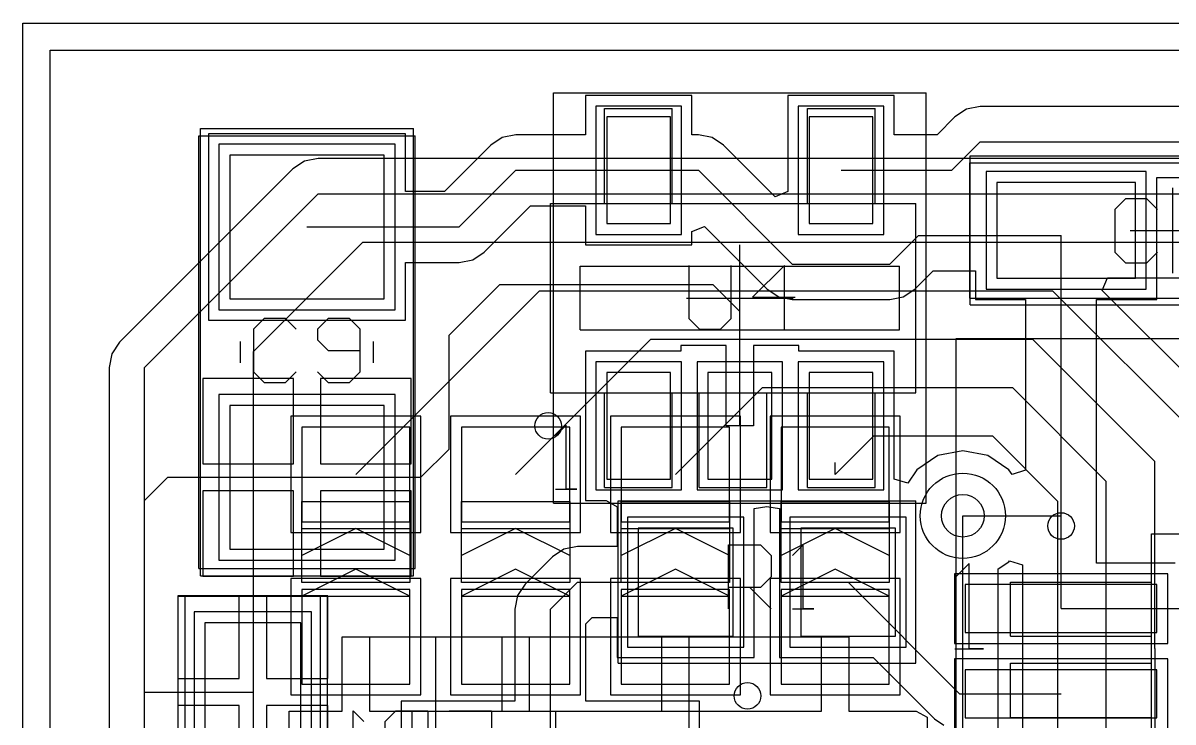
# Model space of a CAD drawing. Header units: millimetres. Extents: x 23.8 to 46.9, y 23.8 to 45.
# Drawn here: x 23.75 to 34.55, y 38.44 to 45 of the extents above; entities that cross this region are included whole.
import ezdxf

# ---------------------------------------------------------------- set-up
doc = ezdxf.new("R2010")
doc.units = ezdxf.units.MM
for name, color, linetype in [('BottomLayer', 5, 'Continuous'), ('BottomPaste', 16, 'Continuous'), ('BottomSolder', 6, 'Continuous'), ('KeepOutLayer', 6, 'Continuous'), ('Mechanical13', 56, 'Continuous'), ('Mechanical14', 56, 'Continuous'), ('Mechanical15', 56, 'Continuous'), ('MultiLayer', 9, 'Continuous'), ('TopLayer', 1, 'Continuous'), ('TopOverlay', 2, 'Continuous'), ('TopPaste', 8, 'Continuous'), ('TopSolder', 216, 'Continuous'), ('ViaHoleLayer', 16, 'Continuous')]:
    doc.layers.add(name, color=color, linetype=linetype)

msp = doc.modelspace()

# ---------------------------------------------------------------- linework, layer by layer
at = {"layer": 'BottomLayer'}
for p, q in [((24.005, 24.019), (24.005, 44.745)), ((24.005, 44.745), (46.606, 44.745)), ((26.52, 43.728), (26.392, 43.703)), ((36.033, 43.728), (26.52, 43.728)), ((26.284, 43.631), (24.656, 42.003)), ((26.392, 43.703), (26.284, 43.631)), ((24.892, 41.767), (26.52, 43.395)), ((26.52, 43.395), (36.033, 43.395)), ((25.915, 41.915), (26.941, 42.941)), ((26.941, 42.941), (35.571, 42.941)), ((33.883, 42.49), (33.932, 42.608)), ((33.932, 42.608), (35.433, 42.608)), ((26.875, 40.762), (28.6, 42.487)), ((28.6, 42.487), (33.415, 42.487)), ((33.415, 42.487), (34.829, 41.073)), ((35.065, 41.308), (33.883, 42.49)), ((24.656, 42.003), (24.584, 41.895)), ((28.375, 40.762), (29.646, 42.033)), ((29.646, 42.033), (33.227, 42.033)), ((33.227, 42.033), (34.375, 40.885)), ((24.584, 41.895), (24.559, 41.767)), ((25.915, 36.335), (25.915, 41.915)), ((24.559, 41.767), (24.559, 33.433)), ((24.892, 33.433), (24.892, 41.767)), ((29.875, 40.762), (30.692, 41.579)), ((30.692, 41.579), (33.039, 41.579)), ((33.039, 41.579), (33.921, 40.697)), ((27.383, 41.206), (26.367, 41.206)), ((26.367, 41.206), (26.367, 40.317)), ((27.383, 40.317), (27.383, 41.206)), ((28.883, 41.206), (27.867, 41.206)), ((27.867, 41.206), (27.867, 40.317)), ((28.883, 40.317), (28.883, 41.206)), ((30.383, 41.206), (29.367, 41.206)), ((29.367, 41.206), (29.367, 40.317)), ((30.383, 40.317), (30.383, 41.206)), ((31.883, 41.206), (30.867, 41.206)), ((30.867, 41.206), (30.867, 40.317)), ((31.883, 40.317), (31.883, 41.206)), ((31.375, 40.762), (31.738, 41.125)), ((31.738, 41.125), (32.851, 41.125)), ((32.851, 41.125), (33.467, 40.509)), ((31.375, 40.762), (31.375, 40.875)), ((34.375, 39.129), (34.375, 40.885)), ((33.921, 37.874), (33.921, 40.697)), ((26.367, 40), (26.367, 40.508)), ((26.367, 40.508), (27.383, 40.508)), ((27.383, 40.508), (27.383, 40)), ((27.867, 40), (27.867, 40.508)), ((27.867, 40.508), (28.883, 40.508)), ((28.883, 40.508), (28.883, 40)), ((29.367, 40), (29.367, 40.508)), ((29.367, 40.508), (30.383, 40.508)), ((30.383, 40.508), (30.383, 40)), ((30.867, 40), (30.867, 40.508)), ((30.867, 40.508), (31.883, 40.508)), ((31.883, 40.508), (31.883, 40)), ((33.467, 37.686), (33.467, 40.509)), ((26.367, 40.317), (27.383, 40.317)), ((27.867, 40.317), (28.883, 40.317)), ((29.367, 40.317), (30.383, 40.317)), ((30.867, 40.317), (31.883, 40.317)), ((32.574, 37.074), (32.574, 40.374)), ((26.875, 40.254), (26.367, 40)), ((27.383, 40), (26.875, 40.254)), ((28.375, 40.254), (27.867, 40)), ((28.883, 40), (28.375, 40.254)), ((29.875, 40.254), (29.367, 40)), ((30.383, 40), (29.875, 40.254)), ((31.375, 40.254), (30.867, 40)), ((31.883, 40), (31.375, 40.254)), ((33.006, 39.941), (33.012, 39.95)), ((33.012, 39.95), (33.134, 39.913)), ((26.875, 39.873), (26.367, 39.619)), ((27.383, 39.619), (26.875, 39.873)), ((28.375, 39.873), (27.867, 39.619)), ((28.883, 39.619), (28.375, 39.873)), ((29.875, 39.873), (29.367, 39.619)), ((30.383, 39.619), (29.875, 39.873)), ((31.375, 39.873), (30.867, 39.619)), ((31.883, 39.619), (31.375, 39.873)), ((32.907, 39.875), (33.006, 39.941)), ((32.907, 37.074), (32.907, 39.875)), ((33.134, 39.913), (33.134, 37.686)), ((27.383, 39.682), (26.367, 39.682)), ((26.367, 39.682), (26.367, 38.793)), ((27.383, 38.793), (27.383, 39.682)), ((28.883, 39.682), (27.867, 39.682)), ((27.867, 39.682), (27.867, 38.793)), ((28.883, 38.793), (28.883, 39.682)), ((30.383, 39.682), (29.367, 39.682)), ((29.367, 39.682), (29.367, 38.793)), ((30.383, 38.793), (30.383, 39.682)), ((31.883, 39.682), (30.867, 39.682)), ((30.867, 39.682), (30.867, 38.793)), ((31.883, 38.793), (31.883, 39.682)), ((26.367, 39.619), (27.383, 39.619)), ((27.867, 39.619), (28.883, 39.619)), ((29.367, 39.619), (30.383, 39.619)), ((30.867, 39.619), (31.883, 39.619)), ((26.748, 38.539), (26.748, 39.238)), ((26.748, 39.238), (27.002, 39.238)), ((26.875, 39.238), (27.625, 39.238)), ((27.002, 39.238), (27.002, 38.539)), ((27.625, 39.238), (27.625, 39.238)), ((27.625, 39.238), (28.375, 39.238)), ((27.625, 36.375), (27.625, 39.238)), ((28.248, 38.539), (28.248, 39.238)), ((28.248, 39.238), (28.502, 39.238)), ((28.375, 39.238), (29.875, 39.238)), ((28.502, 39.238), (28.502, 38.539)), ((29.748, 38.539), (29.748, 39.238)), ((29.748, 39.238), (30.002, 39.238)), ((29.875, 39.238), (31.375, 39.238)), ((30.002, 39.238), (30.002, 38.539)), ((31.248, 38.539), (31.248, 39.238)), ((31.248, 39.238), (31.502, 39.238)), ((31.502, 39.238), (31.502, 38.539)), ((34.375, 39.129), (34.379, 39.125)), ((34.379, 37.729), (34.379, 39.125)), ((26.367, 38.793), (27.383, 38.793)), ((27.867, 38.793), (28.883, 38.793)), ((29.367, 38.793), (30.383, 38.793)), ((30.867, 38.793), (31.883, 38.793)), ((26.248, 37.875), (26.248, 38.539)), ((26.248, 38.539), (26.748, 38.539)), ((27.002, 38.539), (28.248, 38.539)), ((28.502, 38.539), (29.748, 38.539)), ((30.002, 38.539), (31.248, 38.539)), ((31.502, 38.539), (32.137, 38.539)), ((32.137, 38.539), (32.24, 38.482)), ((32.24, 38.482), (32.24, 37.212))]:
    msp.add_line(p, q, dxfattribs=at)
msp.add_circle((32.574, 40.374), 0.4, dxfattribs=at)
at = {"layer": 'BottomPaste'}
for p, q in [((27.383, 41.206), (26.367, 41.206)), ((26.367, 41.206), (26.367, 40.317)), ((27.383, 40.317), (27.383, 41.206)), ((28.883, 41.206), (27.867, 41.206)), ((27.867, 41.206), (27.867, 40.317)), ((28.883, 40.317), (28.883, 41.206)), ((30.383, 41.206), (29.367, 41.206)), ((29.367, 41.206), (29.367, 40.317)), ((30.383, 40.317), (30.383, 41.206)), ((31.883, 41.206), (30.867, 41.206)), ((30.867, 41.206), (30.867, 40.317)), ((31.883, 40.317), (31.883, 41.206)), ((26.367, 40.317), (27.383, 40.317)), ((27.867, 40.317), (28.883, 40.317)), ((29.367, 40.317), (30.383, 40.317)), ((30.867, 40.317), (31.883, 40.317)), ((27.383, 39.682), (26.367, 39.682)), ((26.367, 39.682), (26.367, 38.793)), ((27.383, 38.793), (27.383, 39.682)), ((28.883, 39.682), (27.867, 39.682)), ((27.867, 39.682), (27.867, 38.793)), ((28.883, 38.793), (28.883, 39.682)), ((30.383, 39.682), (29.367, 39.682)), ((29.367, 39.682), (29.367, 38.793)), ((30.383, 38.793), (30.383, 39.682)), ((31.883, 39.682), (30.867, 39.682)), ((30.867, 39.682), (30.867, 38.793)), ((31.883, 38.793), (31.883, 39.682)), ((26.367, 38.793), (27.383, 38.793)), ((27.867, 38.793), (28.883, 38.793)), ((29.367, 38.793), (30.383, 38.793)), ((30.867, 38.793), (31.883, 38.793))]:
    msp.add_line(p, q, dxfattribs=at)
at = {"layer": 'BottomSolder'}
for p, q in [((27.485, 41.308), (26.265, 41.308)), ((26.265, 41.308), (26.265, 40.216)), ((27.485, 40.216), (27.485, 41.308)), ((28.985, 41.308), (27.765, 41.308)), ((27.765, 41.308), (27.765, 40.216)), ((28.985, 40.216), (28.985, 41.308)), ((30.485, 41.308), (29.265, 41.308)), ((29.265, 41.308), (29.265, 40.216)), ((30.485, 40.216), (30.485, 41.308)), ((31.985, 41.308), (30.765, 41.308)), ((30.765, 41.308), (30.765, 40.216)), ((31.985, 40.216), (31.985, 41.308)), ((26.265, 40.216), (27.485, 40.216)), ((26.367, 39.746), (26.367, 40.254)), ((26.367, 40.254), (27.383, 40.254)), ((27.383, 40.254), (27.383, 39.746)), ((27.765, 40.216), (28.985, 40.216)), ((27.867, 39.746), (27.867, 40.254)), ((27.867, 40.254), (28.883, 40.254)), ((28.883, 40.254), (28.883, 39.746)), ((29.265, 40.216), (30.485, 40.216)), ((29.367, 39.746), (29.367, 40.254)), ((29.367, 40.254), (30.383, 40.254)), ((30.383, 40.254), (30.383, 39.746)), ((30.765, 40.216), (31.985, 40.216)), ((30.867, 39.746), (30.867, 40.254)), ((30.867, 40.254), (31.883, 40.254)), ((31.883, 40.254), (31.883, 39.746)), ((27.485, 39.784), (26.265, 39.784)), ((26.265, 39.784), (26.265, 38.692)), ((27.383, 39.746), (26.367, 39.746)), ((27.485, 38.692), (27.485, 39.784)), ((28.985, 39.784), (27.765, 39.784)), ((27.765, 39.784), (27.765, 38.692)), ((28.883, 39.746), (27.867, 39.746)), ((28.985, 38.692), (28.985, 39.784)), ((30.485, 39.784), (29.265, 39.784)), ((29.265, 39.784), (29.265, 38.692)), ((30.383, 39.746), (29.367, 39.746)), ((30.485, 38.692), (30.485, 39.784)), ((31.985, 39.784), (30.765, 39.784)), ((30.765, 39.784), (30.765, 38.692)), ((31.883, 39.746), (30.867, 39.746)), ((31.985, 38.692), (31.985, 39.784)), ((26.265, 38.692), (27.485, 38.692)), ((27.765, 38.692), (28.985, 38.692)), ((29.265, 38.692), (30.485, 38.692)), ((30.765, 38.692), (31.985, 38.692))]:
    msp.add_line(p, q, dxfattribs=at)
at = {"layer": 'KeepOutLayer'}
for p, q in [((23.75, 45), (46.875, 45)), ((23.75, 23.75), (23.75, 45))]:
    msp.add_line(p, q, dxfattribs=at)
at = {"layer": 'Mechanical13'}
for p, q in [((23.75, 45), (46.875, 45)), ((23.75, 23.75), (23.75, 45)), ((29.21, 44.196), (29.845, 44.196)), ((29.21, 43.307), (29.21, 44.196)), ((29.845, 43.307), (29.845, 44.196)), ((31.115, 44.196), (31.75, 44.196)), ((31.115, 43.307), (31.115, 44.196)), ((31.75, 43.307), (31.75, 44.196)), ((25.4, 39.878), (25.4, 43.942)), ((25.4, 43.942), (27.432, 43.942)), ((27.432, 39.878), (27.432, 43.942)), ((32.639, 42.418), (32.639, 43.688)), ((32.639, 43.688), (36.449, 43.688)), ((28.702, 43.307), (32.131, 43.307)), ((28.702, 41.529), (28.702, 43.307)), ((32.131, 41.529), (32.131, 43.307)), ((34.1, 43.35), (34, 43.25)), ((34.3, 43.35), (34.1, 43.35)), ((34.4, 43.25), (34.3, 43.35)), ((34, 43.25), (34, 42.85)), ((34, 42.85), (34.1, 42.75)), ((34.3, 42.75), (34.4, 42.85)), ((30, 42.725), (30, 42.225)), ((30.4, 42.225), (30.4, 42.725)), ((30.9, 42.725), (30.6, 42.425)), ((30.9, 42.125), (30.9, 42.725)), ((34.1, 42.75), (34.3, 42.75)), ((30.6, 42.425), (31, 42.425)), ((32.639, 42.418), (36.449, 42.418)), ((26.015, 42.225), (25.915, 42.125)), ((26.215, 42.225), (26.015, 42.225)), ((26.315, 42.125), (26.215, 42.225)), ((26.615, 42.225), (26.515, 42.125)), ((26.815, 42.225), (26.615, 42.225)), ((26.915, 42.125), (26.815, 42.225)), ((30, 42.225), (30.1, 42.125)), ((30.3, 42.125), (30.4, 42.225)), ((25.915, 42.125), (25.915, 41.725)), ((26.515, 42.125), (26.515, 42.025)), ((26.915, 41.725), (26.915, 42.125)), ((30.1, 42.125), (30.3, 42.125)), ((26.515, 42.025), (26.615, 41.925)), ((26.615, 41.925), (26.915, 41.925)), ((25.915, 41.725), (26.015, 41.625)), ((26.215, 41.625), (26.315, 41.725)), ((26.515, 41.725), (26.615, 41.625)), ((26.815, 41.625), (26.915, 41.725)), ((26.015, 41.625), (26.215, 41.625)), ((26.615, 41.625), (26.815, 41.625)), ((28.702, 41.529), (32.131, 41.529)), ((29.21, 40.64), (29.21, 41.529)), ((29.845, 40.64), (29.845, 41.529)), ((30.099, 40.64), (30.099, 41.529)), ((30.734, 40.64), (30.734, 41.529)), ((31.115, 40.64), (31.115, 41.529)), ((31.75, 40.64), (31.75, 41.529)), ((28.85, 41.225), (28.75, 41.125)), ((28.85, 40.625), (28.85, 41.225)), ((28.75, 40.625), (28.95, 40.625)), ((28.95, 40.625), (28.85, 40.625)), ((29.21, 40.64), (29.845, 40.64)), ((30.099, 40.64), (30.734, 40.64)), ((31.115, 40.64), (31.75, 40.64)), ((29.337, 40.513), (32.131, 40.513)), ((29.337, 38.989), (29.337, 40.513)), ((32.131, 38.989), (32.131, 40.513)), ((34.346, 33.203), (34.346, 40.203)), ((34.346, 40.203), (41.346, 40.203)), ((30.375, 39.5), (30.375, 40.1)), ((30.375, 40.1), (30.675, 40.1)), ((30.675, 40.1), (30.775, 40)), ((31.075, 40.1), (30.975, 40)), ((31.075, 39.5), (31.075, 40.1)), ((30.775, 40), (30.775, 39.8)), ((25.4, 39.878), (27.432, 39.878)), ((32.633, 39.925), (32.5, 39.791)), ((32.633, 39.125), (32.633, 39.925)), ((30.775, 39.8), (30.675, 39.7)), ((33.02, 39.751), (34.346, 39.751)), ((33.02, 39.243), (33.02, 39.751)), ((30.675, 39.7), (30.375, 39.7)), ((30.575, 39.7), (30.775, 39.5)), ((25.273, 39.624), (26.543, 39.624)), ((25.273, 35.814), (25.273, 39.624)), ((26.543, 35.814), (26.543, 39.624)), ((30.975, 39.5), (31.175, 39.5)), ((31.175, 39.5), (31.075, 39.5)), ((33.02, 39.243), (34.346, 39.243)), ((32.5, 39.125), (32.767, 39.125)), ((32.767, 39.125), (32.633, 39.125)), ((29.337, 38.989), (32.131, 38.989)), ((33.02, 38.481), (33.02, 38.989)), ((33.02, 38.989), (34.346, 38.989)), ((33.02, 38.481), (34.346, 38.481))]:
    msp.add_line(p, q, dxfattribs=at)
at = {"layer": 'Mechanical14'}
for p, q in [((23.75, 45), (46.875, 45)), ((23.75, 23.75), (23.75, 45)), ((26.851, 37.943), (26.851, 38.543)), ((26.851, 38.543), (26.951, 38.443)), ((27.151, 38.443), (27.25, 38.543)), ((27.151, 38.043), (27.151, 38.443)), ((27.25, 38.543), (27.55, 38.543)), ((27.55, 38.543), (27.55, 37.943)), ((27.75, 38.543), (28.15, 38.543)), ((28.15, 38.543), (28.15, 37.943)), ((28.75, 38.543), (28.75, 37.943))]:
    msp.add_line(p, q, dxfattribs=at)
at = {"layer": 'Mechanical15'}
for p, q in [((28.73, 40.493), (28.73, 44.343)), ((28.73, 44.343), (32.23, 44.343)), ((32.23, 40.493), (32.23, 44.343)), ((25.416, 39.81), (25.416, 44.01)), ((25.416, 44.01), (27.416, 44.01)), ((27.416, 39.81), (27.416, 44.01)), ((32.644, 42.353), (32.644, 43.753)), ((32.644, 43.753), (36.444, 43.753)), ((34.544, 42.653), (34.544, 43.453)), ((34.144, 43.053), (34.944, 43.053)), ((30.48, 41.918), (30.48, 42.918)), ((29.98, 42.418), (30.98, 42.418)), ((32.644, 42.353), (36.444, 42.353)), ((32.512, 31.369), (32.512, 42.037)), ((32.512, 42.037), (43.18, 42.037)), ((28.73, 40.493), (32.23, 40.493)), ((25.416, 39.81), (27.416, 39.81)), ((25.208, 39.619), (26.608, 39.619)), ((25.208, 35.819), (25.208, 39.619)), ((26.608, 35.819), (26.608, 39.619))]:
    msp.add_line(p, q, dxfattribs=at)
at = {"layer": 'MultiLayer'}
msp.add_circle((32.574, 40.374), 0.4, dxfattribs=at)
at = {"layer": 'TopLayer'}
for p, q in [((24.005, 24.019), (24.005, 44.745)), ((24.005, 44.745), (46.606, 44.745)), ((30.03, 44.318), (29.03, 44.318)), ((29.03, 44.318), (29.03, 43.951)), ((30.03, 43.951), (30.03, 44.318)), ((31.93, 44.318), (30.93, 44.318)), ((30.93, 44.318), (30.93, 43.417)), ((31.93, 43.951), (31.93, 44.318)), ((32.609, 44.192), (32.5, 44.12)), ((32.736, 44.217), (32.609, 44.192)), ((36.331, 44.217), (32.736, 44.217)), ((29.83, 44.118), (29.23, 44.118)), ((29.23, 44.118), (29.23, 43.118)), ((29.83, 43.118), (29.83, 44.118)), ((31.73, 44.118), (31.13, 44.118)), ((31.13, 44.118), (31.13, 43.118)), ((31.73, 43.118), (31.73, 44.118)), ((32.5, 44.12), (32.332, 43.951)), ((27.341, 43.96), (25.491, 43.96)), ((25.491, 43.96), (25.491, 42.21)), ((27.341, 43.418), (27.341, 43.96)), ((28.378, 43.951), (28.25, 43.926)), ((29.03, 43.951), (28.378, 43.951)), ((30.091, 43.951), (30.03, 43.951)), ((30.219, 43.926), (30.091, 43.951)), ((32.332, 43.951), (31.93, 43.951)), ((28.142, 43.854), (27.707, 43.418)), ((28.25, 43.926), (28.142, 43.854)), ((30.327, 43.854), (30.219, 43.926)), ((30.813, 43.368), (30.327, 43.854)), ((32.47, 43.618), (32.736, 43.884)), ((32.736, 43.884), (36.83, 43.884)), ((27.141, 43.76), (25.691, 43.76)), ((25.691, 43.76), (25.691, 42.41)), ((27.141, 42.41), (27.141, 43.76)), ((27.845, 43.085), (28.378, 43.618)), ((28.378, 43.618), (29.53, 43.618)), ((29.53, 43.618), (30.091, 43.618)), ((30.091, 43.618), (30.972, 42.737)), ((31.43, 43.618), (32.47, 43.618)), ((34.394, 42.403), (34.394, 43.551)), ((34.394, 43.551), (34.64, 43.551)), ((27.707, 43.418), (27.341, 43.418)), ((30.93, 43.417), (30.813, 43.368)), ((34.194, 43.503), (32.894, 43.503)), ((32.894, 43.503), (32.894, 42.603)), ((34.194, 42.603), (34.194, 43.503)), ((28.081, 42.849), (28.516, 43.285)), ((28.516, 43.285), (29.03, 43.285)), ((29.03, 43.285), (29.03, 42.918)), ((26.416, 43.085), (27.845, 43.085)), ((29.23, 43.118), (29.83, 43.118)), ((30.03, 43.042), (30.147, 43.09)), ((30.147, 43.09), (30.736, 42.501)), ((31.13, 43.118), (31.73, 43.118)), ((30.03, 42.918), (30.03, 43.042)), ((31.888, 42.737), (32.156, 43.005)), ((32.156, 43.005), (33.496, 43.005)), ((33.496, 40.375), (33.496, 43.005)), ((29.03, 42.918), (30.03, 42.918)), ((27.845, 42.752), (27.973, 42.777)), ((27.973, 42.777), (28.081, 42.849)), ((27.341, 42.21), (27.341, 42.752)), ((27.341, 42.752), (27.845, 42.752)), ((30.972, 42.737), (31.888, 42.737)), ((32.124, 42.501), (32.294, 42.672)), ((32.294, 42.672), (32.694, 42.672)), ((32.694, 42.672), (32.694, 42.403)), ((27.75, 42.069), (28.226, 42.545)), ((28.226, 42.545), (30.226, 42.545)), ((30.226, 42.545), (30.48, 42.291)), ((32.894, 42.603), (34.194, 42.603)), ((30.736, 42.501), (30.845, 42.429)), ((32.015, 42.429), (32.124, 42.501)), ((25.691, 42.41), (27.141, 42.41)), ((30.845, 42.429), (30.972, 42.404)), ((30.972, 42.404), (31.888, 42.404)), ((31.888, 42.404), (32.015, 42.429)), ((32.694, 42.403), (33.163, 42.403)), ((33.163, 42.403), (33.163, 40.801)), ((33.829, 40.375), (33.829, 42.403)), ((33.829, 42.403), (34.394, 42.403)), ((30.48, 41.218), (30.48, 42.291)), ((25.491, 42.21), (27.341, 42.21)), ((27.75, 41), (27.75, 42.069)), ((29.926, 41.918), (29.03, 41.918)), ((29.03, 41.918), (29.03, 40.518)), ((30.353, 41.972), (29.926, 41.972)), ((29.926, 41.972), (29.926, 41.918)), ((30.353, 41.218), (30.353, 41.972)), ((31.034, 41.972), (30.607, 41.972)), ((30.607, 41.972), (30.607, 41.218)), ((31.034, 41.918), (31.034, 41.972)), ((31.93, 41.918), (31.034, 41.918)), ((31.93, 40.719), (31.93, 41.918)), ((29.83, 41.718), (29.23, 41.718)), ((29.23, 41.718), (29.23, 40.718)), ((29.83, 40.718), (29.83, 41.718)), ((30.78, 41.718), (30.18, 41.718)), ((30.18, 41.718), (30.18, 40.718)), ((30.78, 40.718), (30.78, 41.718)), ((31.73, 41.718), (31.13, 41.718)), ((31.13, 41.718), (31.13, 40.718)), ((31.73, 40.718), (31.73, 41.718)), ((26.289, 41.664), (25.437, 41.664)), ((25.437, 41.664), (25.437, 40.862)), ((26.289, 40.862), (26.289, 41.664)), ((27.395, 41.664), (26.543, 41.664)), ((26.543, 41.664), (26.543, 40.862)), ((27.395, 40.862), (27.395, 41.664)), ((27.141, 41.41), (25.691, 41.41)), ((25.691, 41.41), (25.691, 40.06)), ((27.141, 40.06), (27.141, 41.41)), ((30.607, 41.218), (30.353, 41.218)), ((27.485, 40.735), (27.75, 41)), ((32.34, 40.939), (32.141, 40.806)), ((32.574, 40.985), (32.34, 40.939)), ((32.808, 40.939), (32.574, 40.985)), ((33.006, 40.806), (32.808, 40.939)), ((25.437, 40.862), (26.289, 40.862)), ((26.543, 40.862), (27.395, 40.862)), ((24.892, 40.517), (25.11, 40.735)), ((25.11, 40.735), (26.416, 40.735)), ((26.416, 40.735), (27.485, 40.735)), ((29.23, 40.718), (29.83, 40.718)), ((30.18, 40.718), (30.78, 40.718)), ((31.13, 40.718), (31.73, 40.718)), ((32.057, 40.681), (31.93, 40.719)), ((32.141, 40.806), (32.057, 40.681)), ((33.036, 40.762), (33.006, 40.806)), ((33.163, 40.801), (33.036, 40.762)), ((26.289, 40.608), (25.437, 40.608)), ((25.437, 40.608), (25.437, 39.806)), ((26.289, 39.806), (26.289, 40.608)), ((27.395, 40.608), (26.543, 40.608)), ((26.543, 40.608), (26.543, 39.806)), ((27.395, 39.806), (27.395, 40.608)), ((24.892, 33.02), (24.892, 40.517)), ((29.03, 40.518), (29.225, 40.518)), ((29.225, 40.518), (29.327, 40.459)), ((29.327, 40.459), (29.327, 40.391)), ((29.327, 40.391), (29.327, 40.084)), ((30.616, 39.043), (30.616, 40.443)), ((30.616, 40.443), (30.734, 40.462)), ((30.734, 40.462), (30.851, 40.443)), ((30.851, 40.443), (30.851, 40.337)), ((30.851, 40.337), (30.851, 39.043)), ((32.574, 40.374), (33.495, 40.374)), ((33.495, 40.374), (33.496, 40.375)), ((33.496, 39.503), (33.496, 40.375)), ((33.829, 39.928), (33.829, 40.375)), ((30.416, 40.259), (29.527, 40.259)), ((29.527, 40.259), (29.527, 39.243)), ((30.416, 39.243), (30.416, 40.259)), ((31.941, 40.259), (31.052, 40.259)), ((31.052, 40.259), (31.052, 39.243)), ((31.941, 39.243), (31.941, 40.259)), ((25.691, 40.06), (27.141, 40.06)), ((28.828, 40.059), (28.72, 39.987)), ((28.956, 40.084), (28.828, 40.059)), ((29.327, 40.084), (28.956, 40.084)), ((28.72, 39.987), (28.466, 39.733)), ((34.567, 39.928), (33.829, 39.928)), ((25.437, 39.806), (26.289, 39.806)), ((26.543, 39.806), (27.395, 39.806)), ((28.702, 39.497), (28.956, 39.751)), ((28.956, 39.751), (29.972, 39.751)), ((31.496, 39.751), (32.544, 38.703)), ((28.466, 39.733), (28.394, 39.625)), ((34.396, 39.728), (32.596, 39.728)), ((32.596, 39.728), (32.596, 39.278)), ((34.396, 39.278), (34.396, 39.728)), ((25.781, 39.623), (25.204, 39.623)), ((25.204, 39.623), (25.204, 38.846)), ((25.781, 38.846), (25.781, 39.623)), ((26.612, 39.623), (26.035, 39.623)), ((26.035, 39.623), (26.035, 38.846)), ((26.612, 38.846), (26.612, 39.623)), ((28.394, 39.625), (28.369, 39.497)), ((28.369, 39.497), (28.369, 38.633)), ((28.702, 37.483), (28.702, 39.497)), ((29.035, 39.359), (29.094, 39.418)), ((29.094, 39.418), (29.327, 39.418)), ((29.327, 39.418), (29.327, 39.043)), ((33.496, 39.503), (34.919, 39.503)), ((25.458, 39.369), (25.458, 38.069)), ((26.358, 39.369), (25.458, 39.369)), ((26.358, 38.069), (26.358, 39.369)), ((29.035, 38.633), (29.035, 39.359)), ((29.527, 39.243), (30.416, 39.243)), ((31.052, 39.243), (31.941, 39.243)), ((32.596, 39.278), (34.396, 39.278)), ((29.327, 39.043), (30.616, 39.043)), ((30.851, 39.043), (31.732, 39.043)), ((31.732, 39.043), (32.308, 38.467)), ((34.396, 38.928), (32.596, 38.928)), ((32.596, 38.928), (32.596, 38.478)), ((34.396, 38.478), (34.396, 38.928)), ((25.204, 38.846), (25.781, 38.846)), ((26.035, 38.846), (26.612, 38.846)), ((24.892, 38.719), (25.908, 38.719)), ((32.544, 38.703), (33.496, 38.703)), ((25.781, 38.592), (25.204, 38.592)), ((25.204, 38.592), (25.204, 37.815)), ((25.781, 37.815), (25.781, 38.592)), ((26.612, 38.592), (26.035, 38.592)), ((26.035, 38.592), (26.035, 37.815)), ((26.612, 37.815), (26.612, 38.592)), ((28.369, 38.633), (27.302, 38.633)), ((27.302, 38.633), (27.302, 37.052)), ((30.102, 38.633), (29.035, 38.633)), ((30.102, 36.333), (30.102, 38.633)), ((32.308, 38.467), (32.396, 38.409)), ((32.596, 38.478), (34.396, 38.478))]:
    msp.add_line(p, q, dxfattribs=at)
msp.add_circle((32.574, 40.374), 0.4, dxfattribs=at)
at = {"layer": 'TopOverlay'}
for p, q in [((28.98, 42.718), (31.98, 42.718)), ((28.98, 42.118), (28.98, 42.718)), ((31.98, 42.118), (31.98, 42.718)), ((28.98, 42.118), (31.98, 42.118)), ((25.791, 41.81), (25.791, 42.01)), ((27.041, 41.81), (27.041, 42.01))]:
    msp.add_line(p, q, dxfattribs=at)
for centre in [(28.68, 41.218), (33.496, 40.278), (30.552, 38.683)]:
    msp.add_circle(centre, 0.125, dxfattribs=at)
at = {"layer": 'TopPaste'}
for p, q in [((29.83, 44.118), (29.23, 44.118)), ((29.23, 44.118), (29.23, 43.118)), ((29.83, 43.118), (29.83, 44.118)), ((31.73, 44.118), (31.13, 44.118)), ((31.13, 44.118), (31.13, 43.118)), ((31.73, 43.118), (31.73, 44.118)), ((27.141, 43.76), (25.691, 43.76)), ((25.691, 43.76), (25.691, 42.41)), ((27.141, 42.41), (27.141, 43.76)), ((34.194, 43.503), (32.894, 43.503)), ((32.894, 43.503), (32.894, 42.603)), ((34.194, 42.603), (34.194, 43.503)), ((29.23, 43.118), (29.83, 43.118)), ((31.13, 43.118), (31.73, 43.118)), ((32.894, 42.603), (34.194, 42.603)), ((25.691, 42.41), (27.141, 42.41)), ((29.83, 41.718), (29.23, 41.718)), ((29.23, 41.718), (29.23, 40.718)), ((29.83, 40.718), (29.83, 41.718)), ((30.78, 41.718), (30.18, 41.718)), ((30.18, 41.718), (30.18, 40.718)), ((30.78, 40.718), (30.78, 41.718)), ((31.73, 41.718), (31.13, 41.718)), ((31.13, 41.718), (31.13, 40.718)), ((31.73, 40.718), (31.73, 41.718)), ((27.141, 41.41), (25.691, 41.41)), ((25.691, 41.41), (25.691, 40.06)), ((27.141, 40.06), (27.141, 41.41)), ((29.23, 40.718), (29.83, 40.718)), ((30.18, 40.718), (30.78, 40.718)), ((31.13, 40.718), (31.73, 40.718)), ((30.416, 40.259), (29.527, 40.259)), ((29.527, 40.259), (29.527, 39.243)), ((30.416, 39.243), (30.416, 40.259)), ((31.941, 40.259), (31.052, 40.259)), ((31.052, 40.259), (31.052, 39.243)), ((31.941, 39.243), (31.941, 40.259)), ((25.691, 40.06), (27.141, 40.06)), ((34.396, 39.728), (32.596, 39.728)), ((32.596, 39.728), (32.596, 39.278)), ((34.396, 39.278), (34.396, 39.728)), ((25.458, 39.369), (25.458, 38.069)), ((26.358, 39.369), (25.458, 39.369)), ((26.358, 38.069), (26.358, 39.369)), ((29.527, 39.243), (30.416, 39.243)), ((31.052, 39.243), (31.941, 39.243)), ((32.596, 39.278), (34.396, 39.278)), ((34.396, 38.928), (32.596, 38.928)), ((32.596, 38.928), (32.596, 38.478)), ((34.396, 38.478), (34.396, 38.928)), ((32.596, 38.478), (34.396, 38.478))]:
    msp.add_line(p, q, dxfattribs=at)
at = {"layer": 'TopSolder'}
for p, q in [((29.932, 44.22), (29.128, 44.22)), ((29.128, 44.22), (29.128, 43.016)), ((29.932, 43.016), (29.932, 44.22)), ((31.832, 44.22), (31.028, 44.22)), ((31.028, 44.22), (31.028, 43.016)), ((31.832, 43.016), (31.832, 44.22)), ((27.243, 43.862), (25.589, 43.862)), ((25.589, 43.862), (25.589, 42.308)), ((27.243, 42.308), (27.243, 43.862)), ((34.296, 43.605), (32.792, 43.605)), ((32.792, 43.605), (32.792, 42.501)), ((34.296, 42.501), (34.296, 43.605)), ((29.128, 43.016), (29.932, 43.016)), ((31.028, 43.016), (31.832, 43.016)), ((32.792, 42.501), (34.296, 42.501)), ((25.589, 42.308), (27.243, 42.308)), ((29.932, 41.82), (29.128, 41.82)), ((29.128, 41.82), (29.128, 40.616)), ((29.932, 40.616), (29.932, 41.82)), ((30.882, 41.82), (30.078, 41.82)), ((30.078, 41.82), (30.078, 40.616)), ((30.882, 40.616), (30.882, 41.82)), ((31.832, 41.82), (31.028, 41.82)), ((31.028, 41.82), (31.028, 40.616)), ((31.832, 40.616), (31.832, 41.82)), ((27.243, 41.512), (25.589, 41.512)), ((25.589, 41.512), (25.589, 39.958)), ((27.243, 39.958), (27.243, 41.512)), ((29.128, 40.616), (29.932, 40.616)), ((30.078, 40.616), (30.882, 40.616)), ((31.028, 40.616), (31.832, 40.616)), ((30.518, 40.361), (29.426, 40.361)), ((29.426, 40.361), (29.426, 39.141)), ((30.518, 39.141), (30.518, 40.361)), ((32.042, 40.361), (30.95, 40.361)), ((30.95, 40.361), (30.95, 39.141)), ((32.042, 39.141), (32.042, 40.361)), ((25.589, 39.958), (27.243, 39.958)), ((34.498, 39.83), (32.494, 39.83)), ((32.494, 39.83), (32.494, 39.176)), ((34.498, 39.176), (34.498, 39.83)), ((25.356, 39.471), (25.356, 37.967)), ((26.46, 39.471), (25.356, 39.471)), ((26.46, 37.967), (26.46, 39.471)), ((29.426, 39.141), (30.518, 39.141)), ((30.95, 39.141), (32.042, 39.141)), ((32.494, 39.176), (34.498, 39.176)), ((34.498, 39.03), (32.494, 39.03)), ((32.494, 39.03), (32.494, 38.376)), ((34.498, 38.376), (34.498, 39.03)), ((27.4, 38.535), (27.4, 36.431)), ((30.004, 38.535), (27.4, 38.535)), ((30.004, 36.431), (30.004, 38.535))]:
    msp.add_line(p, q, dxfattribs=at)
at = {"layer": 'ViaHoleLayer'}
msp.add_circle((32.574, 40.374), 0.2, dxfattribs=at)

doc.saveas('drawing.dxf')
